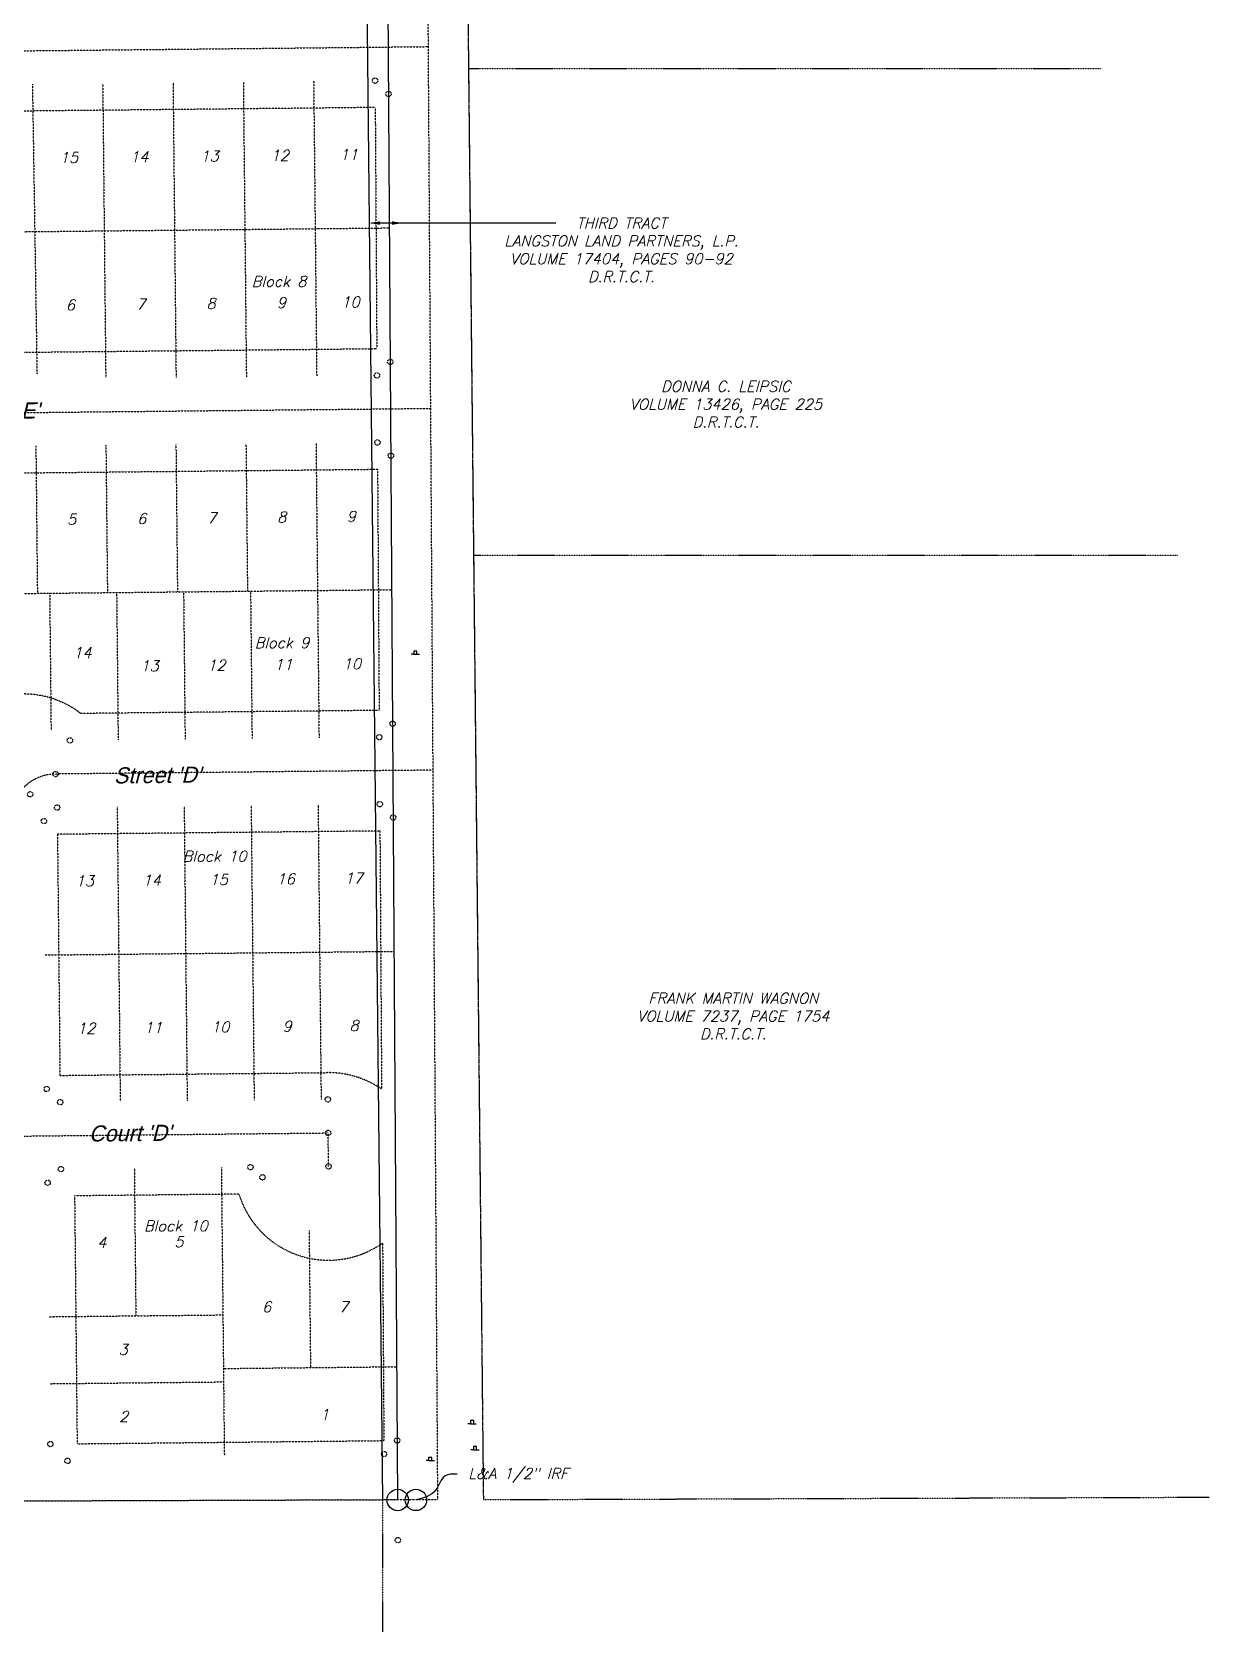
# Model space of a CAD drawing. Header units: feet. Extents: x 2327405 to 2393004, y 6977726 to 7089689.
# Drawn here: x 2343891 to 2344770, y 7040978 to 7042166 of the extents above; entities that cross this region are included whole.
import ezdxf
from ezdxf.enums import TextEntityAlignment as Align

# ---------------------------------------------------------------- set-up
doc = ezdxf.new("R2010")
doc.units = ezdxf.units.FT
doc.header["$MEASUREMENT"] = 0
for name, pattern in [('HIDN50', [0.1875, 0.125, -0.0625]), ('LONG_TWO_SHORT', [1, 0.5, -0.1, 0.1, -0.1, 0.1, -0.1]), ('PHANTOM2', [1.25, 0.625, -0.125, 0.125, -0.125, 0.125, -0.125])]:
    doc.linetypes.add(name, pattern=pattern)
doc.layers.get('0').update_dxf_attribs({"linetype": 'CONTINUOUS'})
doc.layers.get('Defpoints').update_dxf_attribs({"color": 249, "linetype": 'CONTINUOUS'})
for name, color, linetype in [('City Limits Line', 4, 'LONG_TWO_SHORT'), ('e-signs', 251, 'CONTINUOUS'), ('f-bldg line', 251, 'HIDN50'), ('f-cl', 251, 'HIDN50'), ('f-cl-tick', 251, 'HIDN50'), ('f-lot', 251, 'HIDN50'), ('f-lot 100', 251, 'HIDN50'), ('f-st names', 251, 'HIDN50'), ('p-lot text', 2, 'CONTINUOUS'), ('s-adjoiner', 252, 'PHANTOM2'), ('s-adjoiner-txt', 2, 'CONTINUOUS'), ('s-boundary overall', 6, 'CONTINUOUS'), ('s-irons-txt', 2, 'CONTINUOUS'), ('s-survey-abs', 252, 'CONTINUOUS')]:
    doc.layers.add(name, color=color, linetype=linetype)
doc.styles.add('LS80', font='simplex.shx', dxfattribs={"oblique": 15, "height": 8})
doc.styles.get("Standard").update_dxf_attribs({"font": 'Simplex.shx'})
doc.styles.add('tb txt', font='tb-hd.shx', dxfattribs={"oblique": 15, "height": 30})
doc.dimstyles.get("Standard").update_dxf_attribs({"dimtxt": 0.18, "dimasz": 0.18, "dimexe": 0.18, "dimexo": 0.0625, "dimgap": 0.09, "dimtad": 0, "dimtih": 1, "dimtoh": 1, "dimdec": 4, "dimzin": 0, "dimdsep": 46, "dimtxsty": 'Standard', "dimcen": 0.09, "dimadec": 0, "dimazin": 0, "dimtfac": 1, "dimtdec": 4, "dimtofl": 0, "dimtmove": 0, "dimatfit": 3, "dimfxl": 0, "dimtolj": 1, "dimtzin": 0, "dimarcsym": 0})

# ---------------------------------------------------------------- blocks, each defined once
blk = doc.blocks.new('*D94')
at = {"layer": 'Defpoints', "color": 0}
for p in [(2344142.5, 7042023.3), (2344142.5, 7042023.3), (2344167.5, 7042023.3)]:
    blk.add_point(p, dxfattribs=at)
at = {"layer": 's-adjoiner-txt', "lineweight": -2}
for p, q in [((2344142.5, 7042023.2), (2344142.5, 7042023.1)), ((2344159.5, 7042023.3), (2344150.5, 7042023.3)), ((2344167.5, 7042023.2), (2344167.5, 7042023.1))]:
    blk.add_line(p, q, dxfattribs=at)
at = {"layer": 's-adjoiner-txt'}
for points in [[(2344150.5, 7042024.6), (2344150.5, 7042022), (2344142.5, 7042023.3)], [(2344159.5, 7042024.6), (2344159.5, 7042022), (2344167.5, 7042023.3)]]:
    blk.add_solid(points, dxfattribs=at)
blk = doc.blocks.new('2005042-10b')
at = {"layer": 'e-signs'}
for p, q in [((2344175.69818, 7041701.4567, 670.84394), (2344173.77818, 7041701.45693, 670.84394)), ((2344175.69847, 7041703.8567, 670.84394), (2344175.69818, 7041701.4567, 670.84394)), ((2344175.69818, 7041701.4567, 670.84394), (2344178.09818, 7041701.45641, 670.84394)), ((2344178.09847, 7041703.85641, 670.84394), (2344175.69847, 7041703.8567, 670.84394)), ((2344178.09818, 7041701.45641, 670.84394), (2344178.09847, 7041703.85641, 670.84394)), ((2344178.09818, 7041701.45641, 670.84394), (2344180.01818, 7041701.45618, 670.84394)), ((2344218.08142, 7041129.50034, 663.1218), (2344218.08113, 7041127.10034, 663.1218)), ((2344220.48142, 7041129.50005, 663.1218), (2344218.08142, 7041129.50034, 663.1218)), ((2344220.48113, 7041127.10005, 663.1218), (2344220.48142, 7041129.50005, 663.1218)), ((2344218.08113, 7041127.10034, 663.1218), (2344216.16113, 7041127.10057, 663.1218)), ((2344218.08113, 7041127.10034, 663.1218), (2344220.48113, 7041127.10005, 663.1218)), ((2344220.48113, 7041127.10005, 663.1218), (2344222.40113, 7041127.09982, 663.1218)), ((2344220.22155, 7041107.71461, 662.76529), (2344218.30155, 7041107.71484, 662.76529)), ((2344220.22184, 7041110.11461, 662.76529), (2344220.22155, 7041107.71461, 662.76529)), ((2344220.22155, 7041107.71461, 662.76529), (2344222.62155, 7041107.71432, 662.76529)), ((2344222.62184, 7041110.11432, 662.76529), (2344220.22184, 7041110.11461, 662.76529)), ((2344222.62155, 7041107.71432, 662.76529), (2344222.62184, 7041110.11432, 662.76529)), ((2344222.62155, 7041107.71432, 662.76529), (2344224.54155, 7041107.71409, 662.76529)), ((2344186.82132, 7041099.68521, 662.34139), (2344184.90132, 7041099.68544, 662.34139)), ((2344186.82161, 7041102.08521, 662.34139), (2344186.82132, 7041099.68521, 662.34139)), ((2344186.82132, 7041099.68521, 662.34139), (2344189.22132, 7041099.68492, 662.34139)), ((2344189.22161, 7041102.08492, 662.34139), (2344186.82161, 7041102.08521, 662.34139)), ((2344189.22132, 7041099.68492, 662.34139), (2344189.22161, 7041102.08492, 662.34139)), ((2344189.22132, 7041099.68492, 662.34139), (2344191.14132, 7041099.68469, 662.34139))]:
    blk.add_line(p, q, dxfattribs=at)
at = {"layer": 's-adjoiner'}
for p, q in [((2344194.23234, 7044292.53895), (2344223.98132, 7041432.13072)), ((2344223.98132, 7041432.13072), (2344227.71083, 7041070.52767))]:
    blk.add_line(p, q, dxfattribs=at)
for points in [[(2344216.6943, 7042138.65981), (2344689.31637, 7042138.65941)], [(2344220.43924, 7041775.5613), (2344746.43916, 7041775.56085)], [(2344152.3539, 7041070.27033), (2344152.35324, 7040292.57177)], [(2344227.71083, 7041070.52767), (2344769.59902, 7041072.37819)]]:
    blk.add_lwpolyline(points, dxfattribs=at)
at = {"layer": 's-adjoiner-txt'}
blk.add_line((2344281.69026, 7042023.15187), (2344144.23344, 7042023.15187), dxfattribs=at)
at = {"layer": 's-boundary overall'}
blk.add_lwpolyline([(2342458.08399, 7041570.99625), (2342449.91435, 7043583.44498), (2342241.7294, 7043584.6412), (2342159.64623, 7043701.60982), (2342121.60108, 7043929.298), (2342107.16995, 7044072.2292), (2342107.06987, 7044156.70628), (2342034.35461, 7044184.41337), (2342035.46045, 7044319.13558), (2342477.81161, 7044315.50462), (2344142.73293, 7044302.72084), (2344163.71278, 7041070.30912), (2342491.73254, 7041064.59938), (2342488.87112, 7041378.22927), (2342485.69581, 7041462.78167, 0.064995197), (2342458.08399, 7041570.99625)], format="xyb", close=True, dxfattribs=at)
at = {"layer": 's-irons-txt', "linetype": 'ByBlock'}
blk.add_circle((2344163.71278, 7041070.30912), 8, dxfattribs=at)
at = {"layer": 's-irons-txt'}
blk.add_circle((2344177.35435, 7041070.3557), 8, dxfattribs=at)
blk.add_spline([(2344208.13313, 7041089.45861), (2344199.16253, 7041088.29309), (2344192.20259, 7041077.78092), (2344177.35435, 7041070.3557)], degree=3, dxfattribs=at)
at = {"layer": 's-survey-abs'}
blk.add_line((2344138.36094, 7042426.98819), (2344152.3539, 7041070.27033), dxfattribs=at)
at = {"layer": 's-adjoiner-txt', "char_height": 8, "attachment_point": 2, "style": 'LS80'}
for s, insert, rotation in [('THIRD TRACT\\PLANGSTON LAND PARTNERS, L.P.\\PVOLUME 17404, PAGES 90-92\\PD.R.T.C.T.', (2344330.7275, 7042027.29722), 359.99995133), ('DONNA C. LEIPSIC\\PVOLUME 13426, PAGE 225\\PD.R.T.C.T.', (2344408.76289, 7041905.44376), 359.99995136), ('FRANK MARTIN WAGNON\\PVOLUME 7237, PAGE 1754\\PD.R.T.C.T.', (2344414.29635, 7041448.77576), 359.99995136)]:
    blk.add_mtext(s, dxfattribs=dict(at, insert=insert, rotation=rotation))
at = {"layer": 's-irons-txt', "style": 'LS80', "oblique": 15}
blk.add_text('L&A 1/2" IRF', height=8, dxfattribs=at).set_placement((2344216.4133, 7041086.09921))
at = {"layer": 's-adjoiner-txt'}
dim = blk.add_linear_dim(base=(2344142.52646, 7042023.29134), p1=(2344167.52779, 7042023.29134), p2=(2344142.52646, 7042023.29134), angle=180, text=' ', dimstyle='Standard', dxfattribs=at)
dim.commit()
dim.dimension.update_dxf_attribs({"geometry": '*D94', "text_midpoint": (2344107.11822, 7042023.29134), "dimtype": 129})

msp = doc.modelspace()

# ---------------------------------------------------------------- linework, layer by layer
at = {"layer": 'City Limits Line'}
msp.add_lwpolyline([(2344194.23234, 7044292.53895), (2344227.71083, 7041070.52767)], dxfattribs=at)
at = {"layer": 'f-bldg line'}
for p, q in [((2344146.96722, 7042109.57991), (2343662.2185, 7042104.5803)), ((2344146.96722, 7042109.57991), (2344148.13549, 7041929.58239)), ((2343636.02186, 7041924.30053), (2344148.13549, 7041929.58239)), ((2343646.94952, 7041834.40845), (2344148.71962, 7041839.58363)), ((2344148.71962, 7041839.58363), (2344149.88789, 7041659.5861)), ((2344149.88789, 7041659.5861), (2343927.09238, 7041657.28823)), ((2344150.47202, 7041569.58734), (2343909.72028, 7041567.10427)), ((2344150.47202, 7041569.58734), (2344151.72245, 7041376.93152)), ((2343909.72028, 7041567.10427), (2343911.57617, 7041387.16234)), ((2343911.57617, 7041387.16234), (2344111.37526, 7041389.22304)), ((2344045.22498, 7041298.53599), (2343922.50383, 7041297.27026)), ((2343922.50383, 7041297.27026), (2343924.41229, 7041112.2316)), ((2344152.46814, 7041262.04122), (2344153.42514, 7041114.5936)), ((2343924.41229, 7041112.2316), (2344153.42514, 7041114.5936))]:
    msp.add_line(p, q, dxfattribs=at)
for centre, start, end in [((2343884.36064, 7041601.84457), 52.37770741, 218.80412881), ((2344112.09719, 7041319.22676), 55.52301682, 90.59091811), ((2344112.09719, 7041319.22676), 197.19246772, 305.22072525)]:
    msp.add_arc(centre, 70, start, end, dxfattribs=at)
at = {"layer": 'f-cl'}
for p, q in [((2344193.71275, 7041070.41157), (2344172.73229, 7044302.91555)), ((2343661.75441, 7042149.5779), (2344186.67332, 7042154.99183)), ((2343601.48781, 7041878.94196), (2344188.42572, 7041884.99554)), ((2344190.17812, 7041614.99926), (2343908.25623, 7041612.09156)), ((2343877.04213, 7041341.80377), (2344111.83936, 7041344.22543)), ((2344112.09719, 7041319.22676), (2344111.83936, 7041344.22543)), ((2344193.71275, 7041070.41157), (2342820.1374, 7041065.72086))]:
    msp.add_line(p, q, dxfattribs=at)
msp.add_arc((2343908.60688, 7041578.09337), 34, 90.59091812, 180.59091811, dxfattribs=at)
at = {"layer": 'f-cl-tick'}
for centre in [(2344146.83749, 7042129.57964), (2344156.90186, 7042119.68298), (2344158.19993, 7041919.68559), (2344148.26537, 7041909.58266), (2344148.58989, 7041859.58335), (2344158.65426, 7041849.6867), (2344150.01777, 7041639.58638), (2344159.95233, 7041649.6893), (2343919.02805, 7041637.20399), (2343908.25623, 7041612.09156), (2343889.31912, 7041596.98734), (2343909.51401, 7041587.1032), (2344150.34229, 7041589.58707), (2344160.40666, 7041579.69041), (2343899.61768, 7041577.0006), (2343901.67983, 7041377.05974), (2343911.78243, 7041367.16341), (2344111.58153, 7041369.2241), (2344111.83936, 7041344.22543), (2344053.79077, 7041318.6254), (2344112.09719, 7041319.22676), (2343902.40176, 7041307.06346), (2343912.2981, 7041317.16606), (2344062.76363, 7041311.09042), (2343904.41335, 7041112.02533), (2344153.49012, 7041104.59374), (2344163.42469, 7041114.69666), (2343917.23285, 7041099.46757), (2344163.90749, 7041040.30961)]:
    msp.add_circle(centre, 2, dxfattribs=at)
at = {"layer": 'f-lot', "flags": 128}
for points in [[(2343943.50721, 7042127.48252), (2343945.77614, 7041907.49422)], [(2343996.00442, 7042128.02397), (2343998.27335, 7041908.03567)], [(2344048.50163, 7042128.56542), (2344050.77055, 7041908.57712)], [(2344100.99884, 7042129.10687), (2344103.26776, 7041909.11857)], [(2343891.01001, 7042126.94108), (2343894.44774, 7041910.82079)], [(2343613.9629, 7042014.07781), (2344157.55089, 7042019.68428)], [(2343893.60236, 7041856.95345), (2343894.73683, 7041746.9593)], [(2343945.88958, 7041857.49274), (2343947.02404, 7041747.49859)], [(2343998.1768, 7041858.03202), (2343999.31126, 7041748.03787)], [(2344050.46402, 7041858.5713), (2344051.59848, 7041748.57715)], [(2344102.75124, 7041859.11058), (2344105.02016, 7041639.12228)], [(2343737.87293, 7041745.34144), (2344159.3033, 7041749.688)], [(2343953.89368, 7041747.56944), (2343955.02814, 7041637.57529)], [(2344003.89102, 7041748.0851), (2344005.02548, 7041638.09095)], [(2344053.88836, 7041748.60077), (2344055.02282, 7041638.60662)], [(2343903.89634, 7041747.05377), (2343904.95427, 7041644.47988)], [(2343954.32085, 7041587.61384), (2343956.58977, 7041367.62554)], [(2344004.31819, 7041588.1295), (2344006.58711, 7041368.1412)], [(2344054.31553, 7041588.64517), (2344056.58445, 7041368.65687)], [(2344104.31287, 7041589.16083), (2344106.58179, 7041369.17253)], [(2343900.64851, 7041477.05442), (2344161.05538, 7041479.74022)], [(2343967.1049, 7041317.73133), (2343968.23936, 7041207.73718)], [(2344032.10144, 7041318.4017), (2344034.3188, 7041103.41313)], [(2344097.5899, 7041271.37764), (2344098.64498, 7041169.08004)], [(2343903.43309, 7041207.06878), (2344033.23591, 7041208.40755)], [(2344033.64844, 7041168.40967), (2344163.0674, 7041169.74448)], [(2343903.94876, 7041157.07144), (2344033.75157, 7041158.41021)]]:
    msp.add_lwpolyline(points, dxfattribs=at)
at = {"layer": 'p-lot text'}
msp.add_circle((2344163.71278, 7041070.30912), 8, dxfattribs=at)

# ---------------------------------------------------------------- block references
msp.add_blockref('2005042-10b', (0, 0))
msp.add_blockref('2005042-10b', (0, 0))

# ---------------------------------------------------------------- texts
at = {"layer": 'f-lot 100', "style": 'LS80', "oblique": 15}
for s, p in [('15', (2343918.25318, 7042072.21913)), ('14', (2343970.75038, 7042072.76058)), ('13', (2344023.24759, 7042073.30203)), ('12', (2344075.7448, 7042073.84348)), ('11', (2344127.32925, 7042074.37551)), ('6', (2343919.38764, 7041962.22498)), ('7', (2343971.88484, 7041962.76643)), ('8', (2344024.38205, 7041963.30788)), ('9', (2344076.87926, 7041963.84933)), ('10', (2344128.46371, 7041964.38136)), ('6', (2343972.60042, 7041802.7653)), ('7', (2344024.88764, 7041803.30458)), ('8', (2344077.17486, 7041803.84386)), ('9', (2344129.08165, 7041804.37922)), ('5', (2343920.3132, 7041802.22602)), ('14', (2343928.32297, 7041702.68682)), ('13', (2343978.42739, 7041692.81955)), ('12', (2344028.42474, 7041693.33521)), ('11', (2344078.42208, 7041693.85088)), ('10', (2344129.52799, 7041694.37798)), ('13', (2343930.08018, 7041532.31239)), ('14', (2343980.07752, 7041532.82806)), ('15', (2344030.07486, 7041533.34372)), ('16', (2344080.0722, 7041533.85939)), ('17', (2344130.83405, 7041534.38294)), ('12', (2343931.21464, 7041422.31824)), ('11', (2343981.21198, 7041422.83391)), ('10', (2344031.20932, 7041423.34957)), ('9', (2344081.20666, 7041423.86524)), ('8', (2344131.204, 7041424.3809)), ('4', (2343942.86423, 7041262.42989)), ('5', (2344000.36118, 7041263.0229)), ('6', (2344065.86598, 7041214.41385)), ('7', (2344123.36966, 7041214.35295)), ('3', (2343958.6885, 7041182.58884)), ('2', (2343959.20416, 7041132.5915)), ('1', (2344109.19619, 7041134.13849))]:
    msp.add_text(s, height=8, dxfattribs=at).set_placement(p, align=Align.MIDDLE_CENTER)
for s, p in [('Block 8', (2344054.83135, 7041975.77328)), ('Block 9', (2344056.9571, 7041706.06403)), ('Block 10', (2344003.2362, 7041546.74094)), ('Block 10', (2343974.30402, 7041270.88002))]:
    msp.add_text(s, height=8, dxfattribs=at).set_placement(p)
at = {"layer": 'f-st names', "style": 'tb txt', "oblique": 15}
for s, p in [("Street 'E'", (2343832.17254, 7041876.84017)), ("Street 'D'", (2343951.85631, 7041605.02402)), ("Court 'D'", (2343933.19357, 7041337.75144))]:
    msp.add_text(s, height=12, rotation=0.59083333, dxfattribs=at).set_placement(p)

doc.saveas('drawing.dxf')
